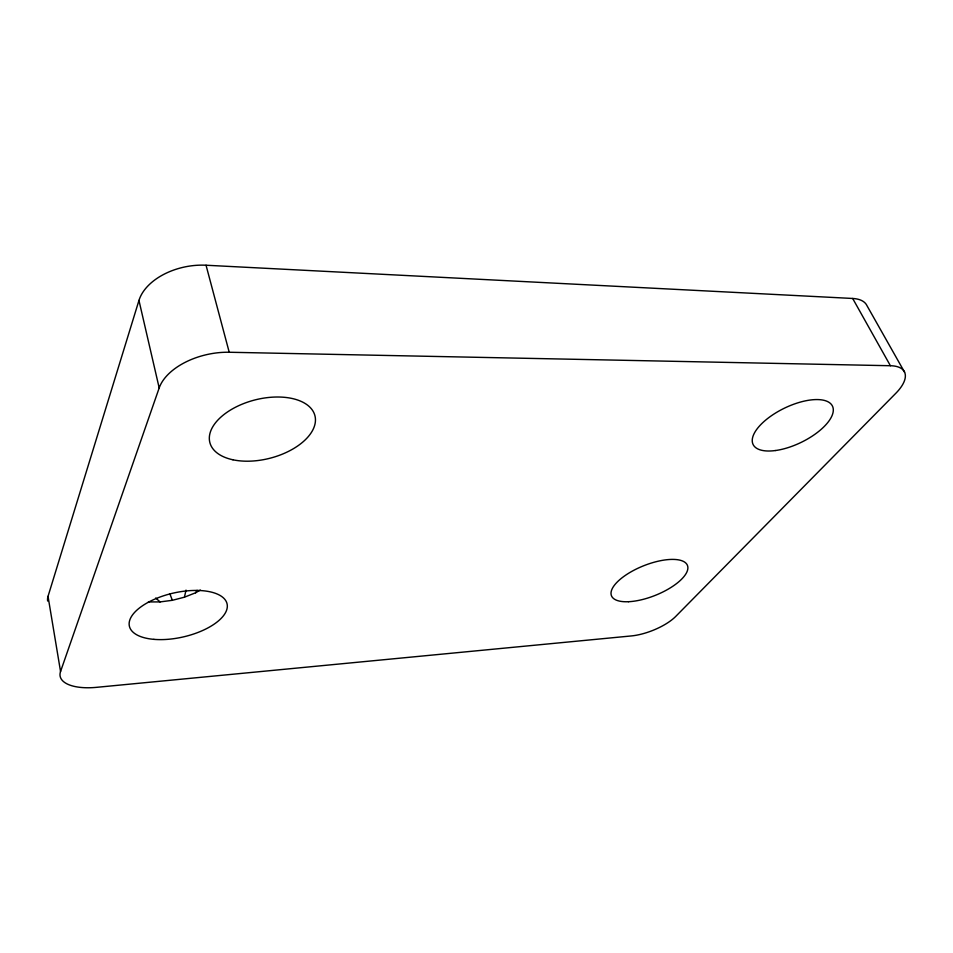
<?xml version="1.0" encoding="UTF-8"?>
<svg xmlns="http://www.w3.org/2000/svg" width="953" height="953" viewBox="0 0 953 953"><rect width="100%" height="100%" fill="white"/><g stroke="black" fill="none" stroke-linecap="round" stroke-linejoin="round"><path stroke-width="1.43" d="M148.406 601.927L160.08 601.915L172.35 600.307L184.429 597.186L186.026 590.11M47.65 601.033A43.373 20.192 -10.8 0 1 48.031 596.34L138.959 300.433A55.167 35.261 -11.5 0 1 206.039 265.232L852.673 298.468A43.79 20.537 -28.2 0 1 866.968 305.663L904.564 372.158M852.673 298.468L890.4 365.726A45.136 19.167 -27.2 0 1 895.796 393.315L675.725 616.424A35.023 12.866 -21.4 0 1 631.315 635.937L96.539 687.339A44.684 18.834 -11.8 0 1 60.551 671.52L159.187 387.942L138.959 300.433M184.429 597.186L195.579 592.79L197.08 590.324M195.579 592.79L200.344 590.074M159.187 387.942A57.335 33.534 -12.7 0 1 229.22 352.253L890.4 365.726M155.696 598.031L160.08 601.915M169.837 593.707L172.35 600.307M206.039 265.232L229.22 352.253M48.031 596.34L60.551 671.52M775.468 450.531A44.088 19.048 -25.8 0 0 833.172 408.349A44.088 19.048 -25.8 0 0 769.655 416.985A44.088 19.048 -25.8 0 0 775.468 450.531M232.949 459.787A54.226 30.103 -14.3 0 0 315.348 421.929A54.226 30.103 -14.3 0 0 238.846 405.609A54.226 30.103 -14.3 0 0 232.949 459.787M628.504 601.712A40.908 15.903 -21.8 0 0 687.828 568.774A40.908 15.903 -21.8 0 0 631.97 571.3A40.908 15.903 -21.8 0 0 628.504 601.712M153.909 639.356A50.116 22.479 -12.9 0 0 227.326 606.001A50.116 22.479 -12.9 0 0 153.421 599.723A50.116 22.479 -12.9 0 0 153.909 639.356"/></g></svg>
